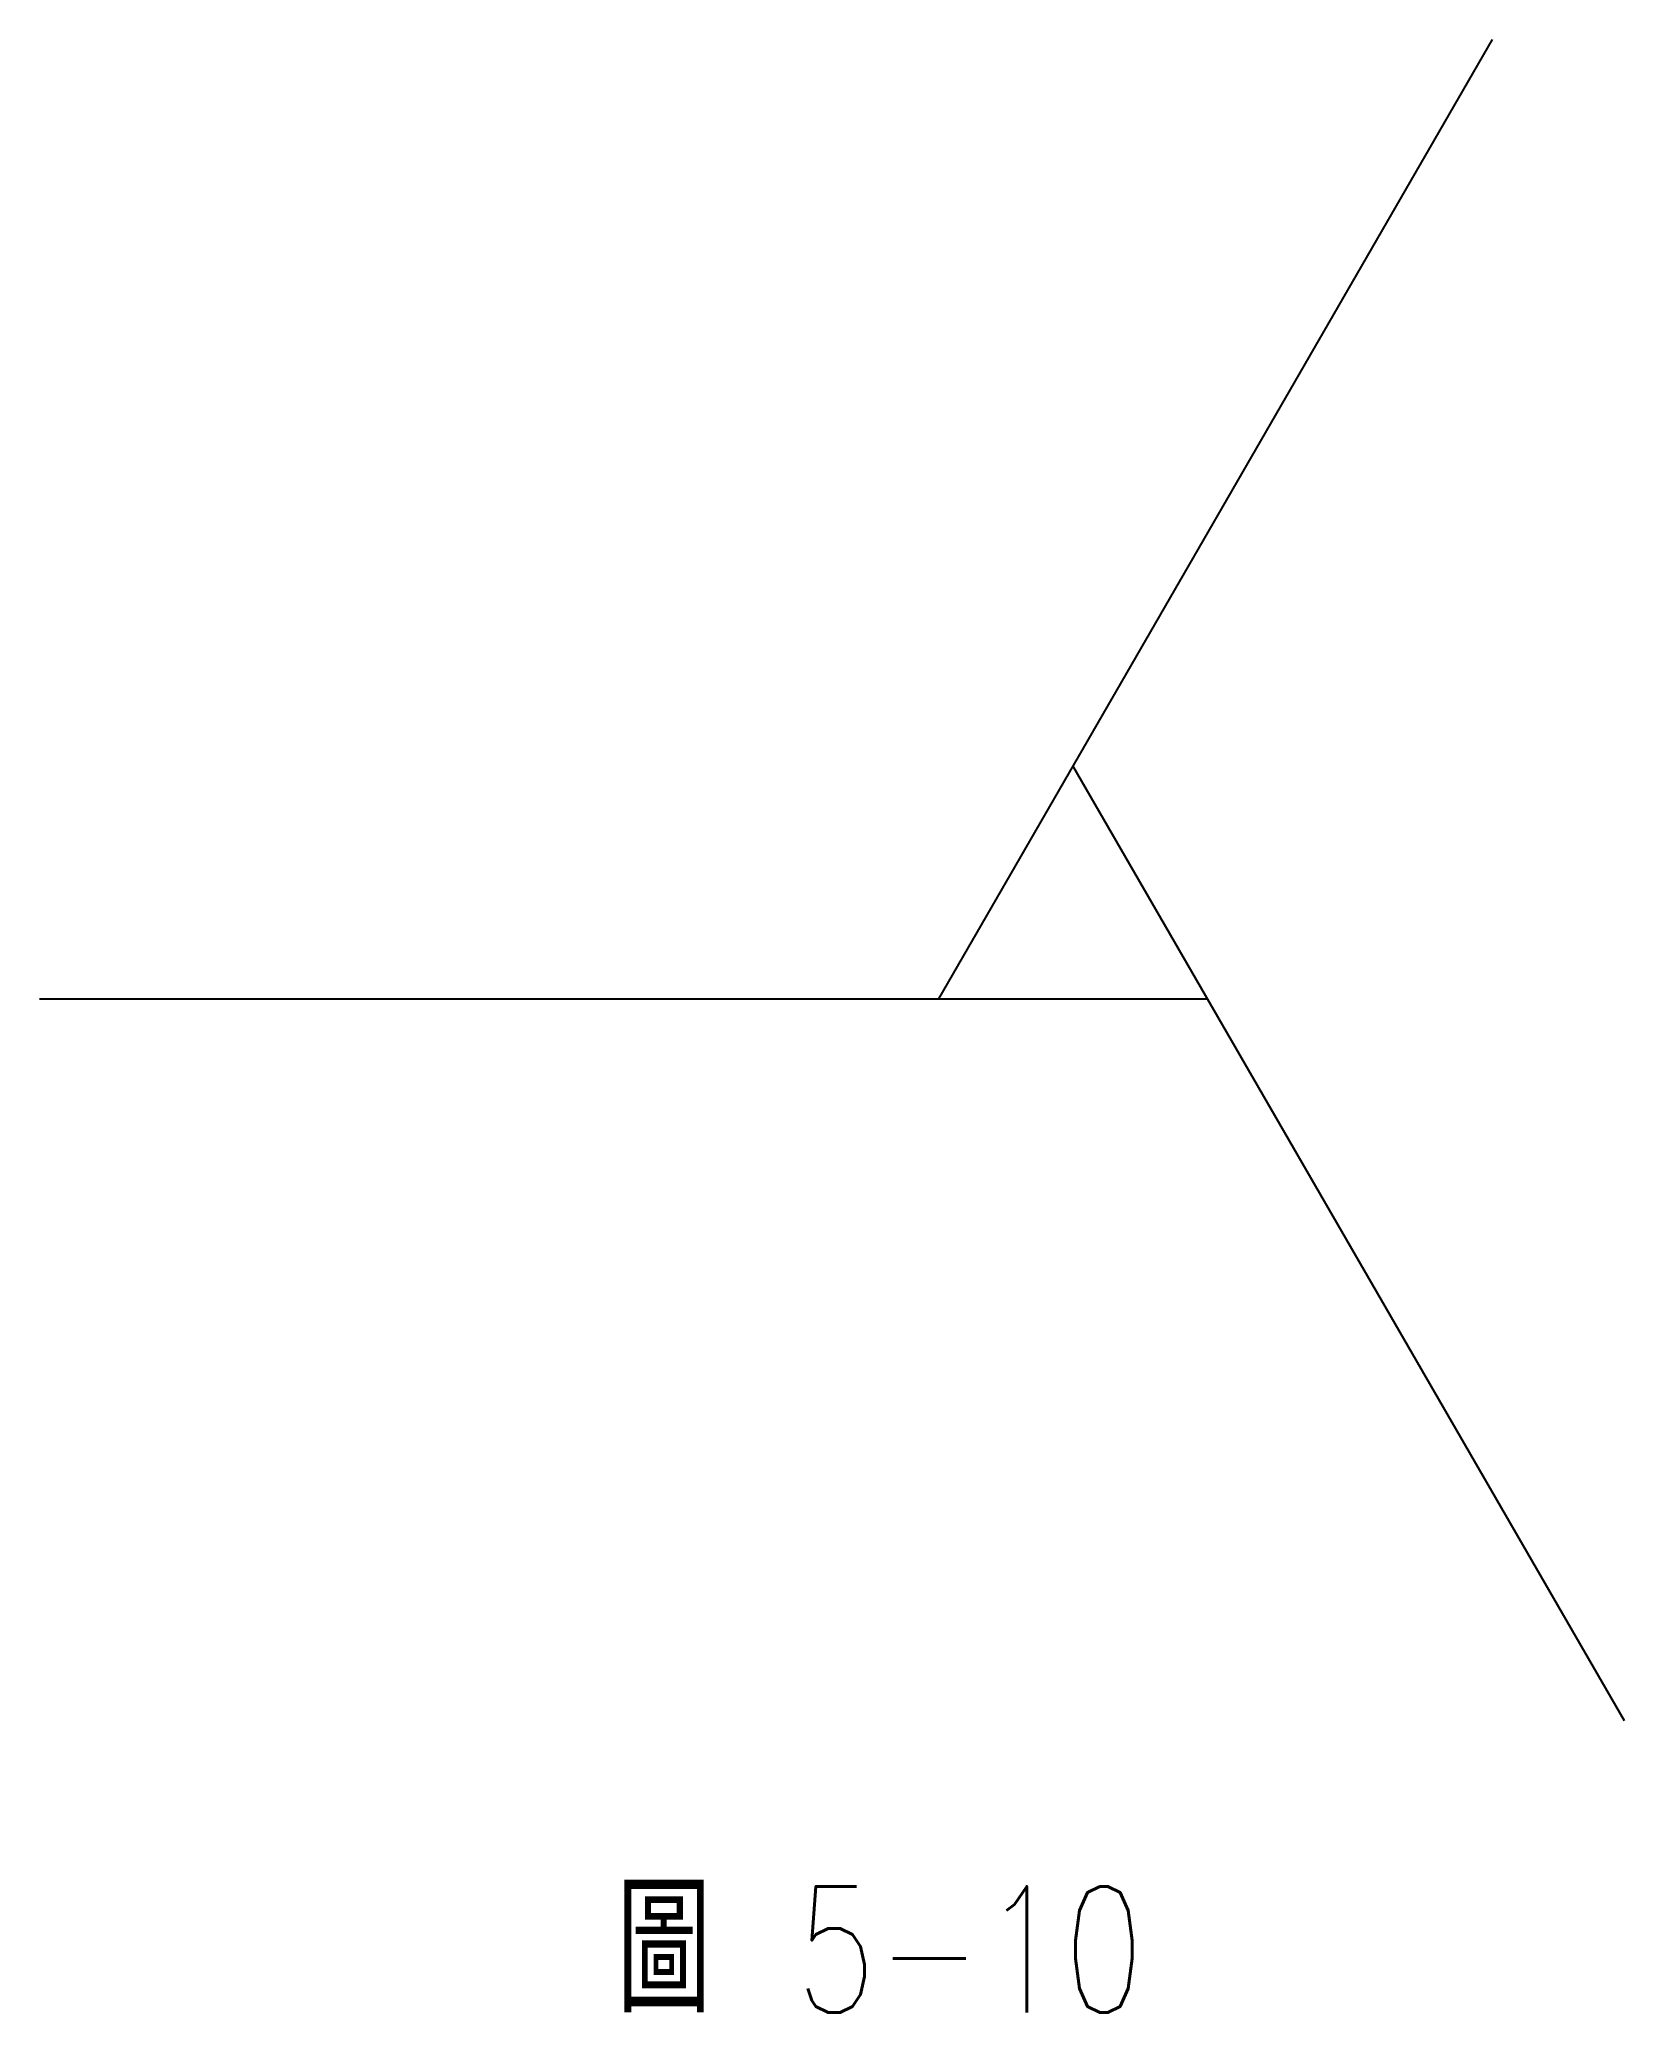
# Model space of a CAD drawing. Extents: x 196.4 to 234.1, y 441 to 488.
import ezdxf

# ---------------------------------------------------------------- set-up
doc = ezdxf.new("R2010")
doc.units = 0
doc.layers.add('輪廓線', color=7, linetype='CONTINUOUS')
doc.styles.add('CNS', font='txt.shx', dxfattribs={"width": 0.75, "height": 3, "bigfont": 'chineset.shx'})

msp = doc.modelspace()

# ---------------------------------------------------------------- linework, layer by layer
at = {"layer": '輪廓線'}
for p, q in [((231.001, 487.951), (217.826, 465.132)), ((234.146, 447.951), (221.026, 470.675)), ((196.447, 465.132), (224.226, 465.132))]:
    msp.add_line(p, q, dxfattribs=at)

# ---------------------------------------------------------------- texts
at = {"layer": '輪廓線', "style": 'CNS', "width": 0.75}
msp.add_text('圖 5-10', height=3, dxfattribs=at).set_placement((210.177, 441.013))

doc.saveas('drawing.dxf')
